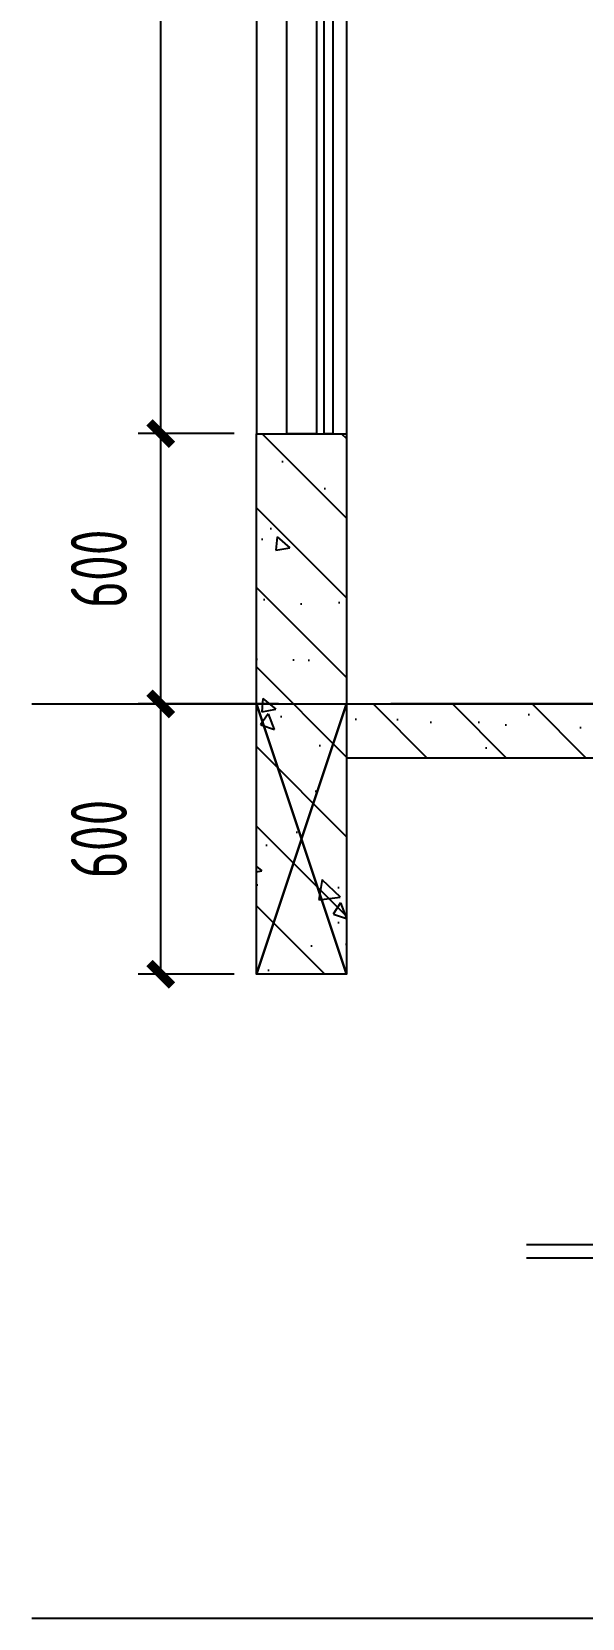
# Model space of a CAD drawing. Extents: x -678900 to 2378000, y 0 to 1840591.
# Drawn here: x -151414 to -150190, y 692391 to 695913 of the extents above; entities that cross this region are included whole.
import ezdxf

# ---------------------------------------------------------------- set-up
doc = ezdxf.new("R2010")
doc.units = 0
doc.header["$LTSCALE"] = 1000
doc.header["$MEASUREMENT"] = 0
doc.header["$PDMODE"] = 1
doc.linetypes.add('CENTER', pattern=[2, 1.25, -0.25, 0.25, -0.25])
doc.layers.get('0').update_dxf_attribs({"linetype": 'CONTINUOUS'})
doc.layers.get('DEFPOINTS').update_dxf_attribs({"color": 8, "linetype": 'CONTINUOUS'})
for name, color, linetype in [('AD-ARCH-AXIS', 1, 'CENTER'), ('AD-AXIS-AXIS', 1, 'CENTER'), ('AD-DIMS-INSD', 73, 'CONTINUOUS'), ('AD-INDX', 43, 'CONTINUOUS'), ('AE-FLOR', 151, 'CONTINUOUS'), ('AE-HDWR', 8, 'CONTINUOUS'), ('AE-STRU-HACH', 40, 'CONTINUOUS'), ('AE-WALL', 255, 'CONTINUOUS'), ('AE-WIND', 11, 'CONTINUOUS'), ('C-XREF-INT', 7, 'CONTINUOUS')]:
    doc.layers.add(name, color=color, linetype=linetype)
doc.layers.add('DEFPOINTS-1', color=251, linetype='CONTINUOUS', plot=False)
doc.styles.add('TH-STYLE3', font='TSSDENG', dxfattribs={"width": 0.7, "bigfont": 'TSSDCHN'})
doc.dimstyles.new('TH-DIM50', dxfattribs={"dimscale": 50, "dimtxt": 2.5, "dimasz": 1, "dimexe": 1, "dimexo": 1, "dimgap": 1.5, "dimtad": 1, "dimdec": 0, "dimdsep": 46, "dimtxsty": 'TH-STYLE3', "dimblk1": 'ARCHTICK', "dimblk2": 'ARCHTICK', "dimsah": 1, "dimcen": -1, "dimclrd": 256, "dimclre": 256, "dimclrt": 256, "dimazin": 0, "dimtfac": 1, "dimtdec": 0, "dimtix": 1, "dimtmove": 2, "dimatfit": 0, "dimldrblk": 'ARCHTICK', "dimfxl": 0, "dimtolj": 1, "dimtzin": 0, "dimlwd": -1, "dimlwe": -1, "dimarcsym": 0})

# ---------------------------------------------------------------- blocks, each defined once
blk = doc.blocks.new('DXMX_View_SectionJoint_DEFAULT_191026112959002186')
at = {"layer": 'AE-STRU-HACH'}
h = blk.add_hatch(dxfattribs=at)
h.set_pattern_fill('钢筋混凝土', color=40, scale=50, style=0)
h.set_pattern_definition([(315, (0, 0), (88.38835, 88.38835), []), (320, (0, 0), (-31.376, -358.63), [37.5, -412.5]), (265, (0, 0), (376.096, 69.3757), [30, -330]), (10.4514, (-2.6, -29.9), (344.72, -289.2547), [31.87, -350.571]), (316.1842, (100, -2e-14), (-82.7595, -533.6205), [56.25, -618.75]), (6.6356, (93.1, -44.47), (487.059, -467.331), [47.805, -525.856]), (261.1842, (100, -2e-14), (487.059, -467.331), [45, -495]), (291, (75, -50), (-201.3094, -298.4535), [37.5, -412.5]), (236, (75, -50), (362.575, -121.6577), [30, -330]), (341.4514, (58.22, -74.87), (161.265, -420.1113), [31.87, -350.571]), (307.5, (0, 0), (166.4469, -6.0799), [0, -326, 0, -335, 0, -331.25]), (277.5, (0, 0), (197.2059, -131.5348), [0, -191, 0, -318.5, 0, -126.25]), (237.5, (2e-14, 111.5), (-11.2774, -266.9112), [0, -125, 0, -390, 0, -517.5]), (227.5, (3e-14, 161.5), (50.0525, -291.593), [0, -162.5, 0, -259, 0, -367.5])])
h.paths.add_polyline_path([(-7900, 20044.975163), (-8900, 20044.975163), (-8900, 19764.975163), (-9100, 19764.975163), (-9100, 20044.975163), (-10300, 20044.975163), (-10300, 21164.975163), (-10100, 21164.975163), (-10100, 20164.975163), (-7900, 20164.975163), (-7900, 21164.975163), (-7700, 21164.975163), (-7700, 19914.975163), (-6800, 19914.975163), (-6800, 19814.975163), (-7700, 19814.975163), (-7700, 19415.025163), (-7900, 19415.025163)], flags=0)
h.paths.add_polyline_path([(-11400, 19964.975163), (-11200, 19964.975163), (-11200, 19464.975163), (-11400, 19464.975163)], flags=0)
h.paths.add_polyline_path([(-11400, 18464.975163), (-11200, 18464.975163), (-11200, 18364.975163), (-11400, 18364.975163)], flags=0)
h.paths.add_polyline_path([(-7900, 17114.975163), (-10100, 17114.975163), (-10100, 16864.975163), (-10300, 16864.975163), (-10300, 17264.975163), (-7700, 17264.975163), (-7700, 16864.975163), (-7900, 16864.975163)], flags=0)
h.paths.add_polyline_path([(-11400, 16265.025163), (-11200, 16265.025163), (-11200, 15664.975163), (-10100, 15664.975163), (-10100, 15264.975163), (-10300, 15264.975163), (-10300, 15544.975163), (-11200, 15544.975163), (-11200, 15064.975163), (-11400, 15064.975163)], flags=0)
h.paths.add_polyline_path([(-7900, 16264.975163), (-7700, 16264.975163), (-7700, 15664.975163), (-6700, 15664.975163), (-6700, 15544.975163), (-7700, 15544.975163), (-7700, 14964.975163), (-7900, 14964.975163)], flags=0)
at = {"layer": 'AD-ARCH-AXIS', "color": 1, "flags": 128}
blk.add_lwpolyline([(-11548.576136, 15664.975163), (-6700, 15664.975163), (-11548.576136, 15664.975163), (-6700, 15664.975163)], dxfattribs=at)
blk.add_lwpolyline([(-11548.576136, 15664.975163), (-6700, 15664.975163), (-11548.576136, 15664.975163), (-6700, 15664.975163)], dxfattribs=at)
blk.add_lwpolyline([(-11548.576136, 15664.975163), (-6700, 15664.975163), (-11548.576136, 15664.975163), (-6700, 15664.975163)], dxfattribs=at)
at = {"layer": 'AE-HDWR', "ltscale": 0.3, "flags": 128}
blk.add_lwpolyline([(-11249.5, 17464.975163), (-11230.5, 17464.975163), (-11230.5, 16265.025163), (-11249.5, 16265.025163), (-11249.5, 17464.975163)], dxfattribs=at)
at = {"layer": 'AE-STRU-HACH', "color": 7, "ltscale": 0.3, "flags": 128}
blk.add_lwpolyline([(-11400, 16265.025163), (-11200, 16265.025163), (-11200, 15664.975163), (-10100, 15664.975163), (-10100, 15264.975163), (-10300, 15264.975163), (-10300, 15544.975163), (-11200, 15544.975163), (-11200, 15064.975163), (-11400, 15064.975163), (-11400, 16265.025163)], close=True, dxfattribs=at)
at = {"layer": 'AE-WALL', "ltscale": 0.3, "flags": 128}
blk.add_lwpolyline([(-11400, 16265.025163), (-11200, 16265.025163), (-11200, 15664.975163), (-10100, 15664.975163), (-10100, 15264.975163), (-10300, 15264.975163), (-10300, 15544.975163), (-11200, 15544.975163), (-11200, 15064.975163), (-11400, 15064.975163), (-11400, 16265.025163)], dxfattribs=at)
at = {"layer": 'AE-WIND', "ltscale": 0.3, "flags": 128}
for points in [[(-11333, 18364.975163), (-11267, 18364.975163), (-11267, 16265.025163), (-11333, 16265.025163), (-11333, 18364.975163)], [(-11332.98, 18364.975163), (-11267.02, 18364.975163), (-11267.02, 16265.025163), (-11332.98, 16265.025163), (-11332.98, 18364.975163)], [(-11332.98, 18364.975163), (-11267.02, 18364.975163), (-11267.02, 16265.025163), (-11332.98, 16265.025163), (-11332.98, 18364.975163)]]:
    blk.add_lwpolyline(points, dxfattribs=at)
at = {"layer": 'DEFPOINTS-1', "ltscale": 0.3, "flags": 128}
for points in [[(-11400, 15664.975163), (-11200, 15664.975163), (-11200, 15064.975163), (-11400, 15064.975163), (-11400, 15664.975163)], [(-11200, 15664.975163), (-11400, 15064.975163), (-11200, 15664.975163), (-11400, 15064.975163)], [(-11200, 15064.975163), (-11400, 15664.975163), (-11200, 15064.975163), (-11400, 15664.975163)]]:
    blk.add_lwpolyline(points, dxfattribs=at)
blk = doc.blocks.new('_ArchTick')
at = {"color": 0, "linetype": 'ByBlock', "const_width": 0.4}
blk.add_lwpolyline([(-0.5, -0.5), (0.5, 0.5)], dxfattribs=at)
blk = doc.blocks.new('*D489')
at = {"layer": 'AD-DIMS-INSD'}
for p, q in [((2088.5, 16440), (1875.5, 16440)), ((1925.5, 14340.1), (1925.5, 16440)), ((2088.5, 14340.1), (1875.5, 14340.1))]:
    blk.add_line(p, q, dxfattribs=at)
at = {"layer": 'DEFPOINTS', "color": 0}
for p in [(1925.5, 16440), (2138.5, 16440), (2138.5, 14340.1)]:
    blk.add_point(p, dxfattribs=at)
at = {"layer": 'AD-DIMS-INSD', "xscale": 50, "yscale": 50, "zscale": 50}
for p, rotation in [((1925.5, 16440), 90), ((1925.5, 14340.1), 270)]:
    blk.add_blockref('_ArchTick', p, dxfattribs=dict(at, rotation=rotation))
at = {"layer": 'AD-DIMS-INSD', "insert": (1788, 15390), "char_height": 125, "attachment_point": 5, "rotation": 90, "style": 'TH-STYLE3'}
blk.add_mtext('\\A1;2100', dxfattribs=at)
blk = doc.blocks.new('*D490')
at = {"layer": 'AD-DIMS-INSD'}
for p, q in [((2088.5, 14340.1), (1875.5, 14340.1)), ((1925.5, 13740), (1925.5, 14340.1)), ((2088.5, 13740), (1875.5, 13740))]:
    blk.add_line(p, q, dxfattribs=at)
at = {"layer": 'DEFPOINTS', "color": 0}
for p in [(1925.5, 14340.1), (2138.5, 14340.1), (2138.5, 13740)]:
    blk.add_point(p, dxfattribs=at)
at = {"layer": 'AD-DIMS-INSD', "xscale": 50, "yscale": 50, "zscale": 50}
for p, rotation in [((1925.5, 14340.1), 90), ((1925.5, 13740), 270)]:
    blk.add_blockref('_ArchTick', p, dxfattribs=dict(at, rotation=rotation))
at = {"layer": 'AD-DIMS-INSD', "insert": (1788, 14040), "char_height": 125, "attachment_point": 5, "rotation": 90, "style": 'TH-STYLE3'}
blk.add_mtext('\\A1;600', dxfattribs=at)
blk = doc.blocks.new('*D491')
at = {"layer": 'AD-DIMS-INSD'}
for p, q in [((2088.5, 13740.1), (1875.5, 13740.1)), ((1925.5, 13140), (1925.5, 13740.1)), ((2088.5, 13140), (1875.5, 13140))]:
    blk.add_line(p, q, dxfattribs=at)
at = {"layer": 'DEFPOINTS', "color": 0}
for p in [(1925.5, 13740.1), (2138.5, 13740.1), (2138.5, 13140)]:
    blk.add_point(p, dxfattribs=at)
at = {"layer": 'AD-DIMS-INSD', "xscale": 50, "yscale": 50, "zscale": 50}
for p, rotation in [((1925.5, 13740.1), 90), ((1925.5, 13140), 270)]:
    blk.add_blockref('_ArchTick', p, dxfattribs=dict(at, rotation=rotation))
at = {"layer": 'AD-DIMS-INSD', "insert": (1788, 13440), "char_height": 125, "attachment_point": 5, "rotation": 90, "style": 'TH-STYLE3'}
blk.add_mtext('\\A1;600', dxfattribs=at)
blk = doc.blocks.new('电梯标高')
at = {"layer": 'AD-AXIS-AXIS'}
for p, q in [((1638.5, 13740), (7688.5, 13740)), ((1638.5, 11710), (7688.5, 11710))]:
    blk.add_line(p, q, dxfattribs=at)
at = {"layer": 'AD-INDX'}
for points in [[(2738.5, 12540), (4703.6, 12540), (4741.9, 12645), (4778.9, 12435), (4816.1, 12540), (7038.5, 12540)], [(2738.5, 12510), (4703.6, 12510), (4741.9, 12615), (4778.9, 12405), (4816.1, 12510), (7038.5, 12510)]]:
    blk.add_lwpolyline(points, dxfattribs=at)
at = {"layer": 'AE-FLOR'}
for points in [[(2138.5, 16440), (2138.5, 14340.1)], [(2338.5, 16440), (2338.5, 14340.1)]]:
    blk.add_lwpolyline(points, dxfattribs=at)
at = {"layer": 'AD-DIMS-INSD'}
for p1, p2, picture, middle in [((2138.5, 14340.1), (2138.5, 16440), '*D489', (1788, 15390)), ((2138.5, 13740), (2138.5, 14340.1), '*D490', (1788, 14040)), ((2138.5, 13140), (2138.5, 13740.1), '*D491', (1788, 13440))]:
    dim = blk.add_aligned_dim(p1=p1, p2=p2, distance=213, dimstyle='TH-DIM50', dxfattribs=at)
    dim.commit()
    dim.dimension.update_dxf_attribs({"geometry": picture, "text_midpoint": middle})

msp = doc.modelspace()

# ---------------------------------------------------------------- block references
msp.add_blockref('DXMX_View_SectionJoint_DEFAULT_191026112959002186', (-139514, 678755.8))

# ---------------------------------------------------------------- next in the draw order: block references
at = {"layer": 'C-XREF-INT'}
msp.add_blockref('电梯标高', (-153052.5, 680680.8), dxfattribs=at)

doc.saveas('drawing.dxf')
